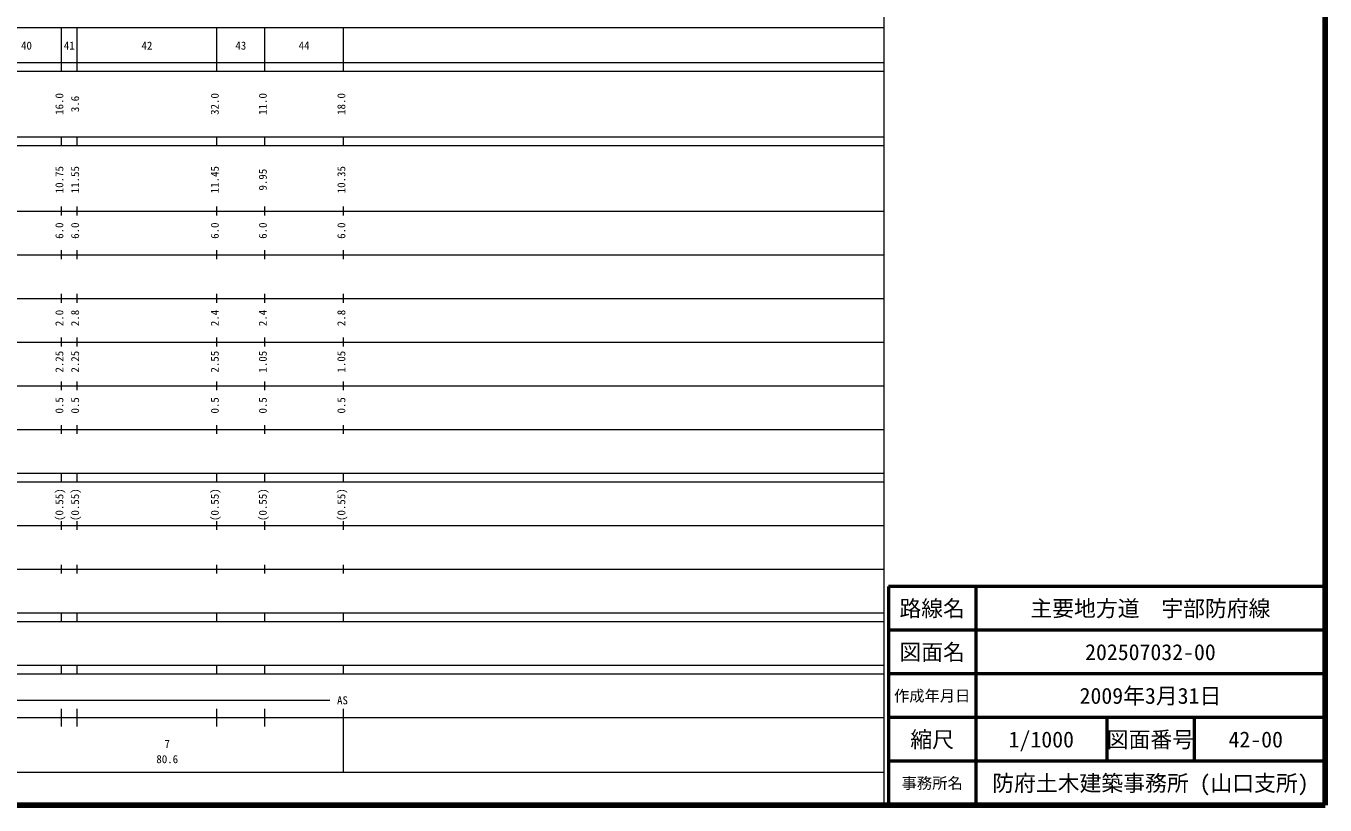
# Model space of a CAD drawing. Units: millimetres on the paper, enlarged 1000 times. Extents: x 40000 to 680000, y 20000 to 380000.
# Drawn here: x 382387 to 680000, y 20000 to 198357 of the extents above; entities that cross this region are included whole.
import ezdxf
from ezdxf.enums import TextEntityAlignment as Align

# ---------------------------------------------------------------- set-up
doc = ezdxf.new("R2010")
doc.units = ezdxf.units.MM
doc.header["$LTSCALE"] = 1000
for name, color, linetype, lineweight in [('M-TTL', 2, 'Continuous', 140), ('M-TTL-BAND', 7, 'Continuous', 13), ('M-TTL-FRAM', 2, 'Continuous', 50), ('M-TTL-LINE', 7, 'Continuous', 50)]:
    doc.layers.add(name, color=color, linetype=linetype, lineweight=lineweight)
doc.layers.add('M-TTL-TXT', color=7, linetype='Continuous')
doc.styles.add('ＭＳ ゴシック', font='')
doc.styles.get('ＭＳ ゴシック').set_extended_font_data('MS Gothic')

msp = doc.modelspace()

# ---------------------------------------------------------------- linework, layer by layer
at = {"layer": 'M-TTL'}
for p, q in [((680000, 20000), (680000, 380000)), ((40000, 20000), (680000, 20000))]:
    msp.add_line(p, q, dxfattribs=at)
at = {"layer": 'M-TTL-BAND'}
for p, q in [((579000, 20000), (579000, 370000)), ((68000, 198000), (579000, 198000)), ((390500, 188000), (390500, 198000)), ((394100, 188000), (394100, 198000)), ((426100, 188000), (426100, 198000)), ((437100, 188000), (437100, 198000)), ((455100, 188000), (455100, 198000)), ((40000, 190000), (579000, 190000)), ((40000, 188000), (579000, 188000)), ((40000, 173000), (579000, 173000)), ((390500, 171000), (390500, 173000)), ((394100, 171000), (394100, 173000)), ((426100, 171000), (426100, 173000)), ((437100, 171000), (437100, 173000)), ((455100, 171000), (455100, 173000)), ((40000, 171000), (579000, 171000)), ((40000, 156000), (579000, 156000)), ((390500, 155000), (390500, 157000)), ((394100, 155000), (394100, 157000)), ((426100, 155000), (426100, 157000)), ((437100, 155000), (437100, 157000)), ((455100, 155000), (455100, 157000)), ((46000, 146000), (579000, 146000)), ((390500, 145000), (390500, 147000)), ((394100, 145000), (394100, 147000)), ((426100, 145000), (426100, 147000)), ((437100, 145000), (437100, 147000)), ((455100, 145000), (455100, 147000)), ((390500, 135000), (390500, 137000)), ((394100, 135000), (394100, 137000)), ((426100, 135000), (426100, 137000)), ((437100, 135000), (437100, 137000)), ((455100, 135000), (455100, 137000)), ((52000, 136000), (579000, 136000)), ((46000, 126000), (579000, 126000)), ((390500, 125000), (390500, 127000)), ((394100, 125000), (394100, 127000)), ((426100, 125000), (426100, 127000)), ((437100, 125000), (437100, 127000)), ((455100, 125000), (455100, 127000)), ((390500, 115000), (390500, 117000)), ((394100, 115000), (394100, 117000)), ((426100, 115000), (426100, 117000)), ((437100, 115000), (437100, 117000)), ((455100, 115000), (455100, 117000)), ((52000, 116000), (579000, 116000)), ((46000, 106000), (579000, 106000)), ((390500, 105000), (390500, 107000)), ((394100, 105000), (394100, 107000)), ((426100, 105000), (426100, 107000)), ((437100, 105000), (437100, 107000)), ((455100, 105000), (455100, 107000)), ((40000, 96000), (579000, 96000)), ((390500, 94000), (390500, 96000)), ((394100, 94000), (394100, 96000)), ((426100, 94000), (426100, 96000)), ((437100, 94000), (437100, 96000)), ((455100, 94000), (455100, 96000)), ((40000, 94000), (579000, 94000)), ((49000, 84000), (579000, 84000)), ((390500, 83000), (390500, 85000)), ((394100, 83000), (394100, 85000)), ((426100, 83000), (426100, 85000)), ((437100, 83000), (437100, 85000)), ((455100, 83000), (455100, 85000)), ((390500, 73000), (390500, 75000)), ((394100, 73000), (394100, 75000)), ((426100, 73000), (426100, 75000)), ((437100, 73000), (437100, 75000)), ((455100, 73000), (455100, 75000)), ((40000, 74000), (579000, 74000)), ((40000, 64000), (579000, 64000)), ((390500, 62000), (390500, 64000)), ((394100, 62000), (394100, 64000)), ((426100, 62000), (426100, 64000)), ((437100, 62000), (437100, 64000)), ((455100, 62000), (455100, 64000)), ((40000, 62000), (579000, 62000)), ((40000, 52000), (579000, 52000)), ((390500, 50000), (390500, 52000)), ((394100, 50000), (394100, 52000)), ((426100, 50000), (426100, 52000)), ((437100, 50000), (437100, 52000)), ((455100, 50000), (455100, 52000)), ((40000, 50000), (579000, 50000)), ((71000, 44000), (452000, 44000)), ((390500, 38000), (390500, 42000)), ((394100, 38000), (394100, 42000)), ((426100, 38000), (426100, 42000)), ((437100, 38000), (437100, 42000)), ((455100, 27500), (455100, 42000)), ((40000, 40000), (579000, 40000)), ((68000, 27500), (579000, 27500))]:
    msp.add_line(p, q, dxfattribs=at)
at = {"layer": 'M-TTL-FRAM'}
for p, q in [((680000, 70000), (580000, 70000)), ((580000, 70000), (580000, 20000))]:
    msp.add_line(p, q, dxfattribs=at)
at = {"layer": 'M-TTL-LINE'}
for p, q in [((600000, 70000), (600000, 20000)), ((680000, 60000), (580000, 60000)), ((680000, 50000), (580000, 50000)), ((680000, 40000), (580000, 40000)), ((630000, 40000), (630000, 30000)), ((650000, 40000), (650000, 30000)), ((680000, 30000), (580000, 30000))]:
    msp.add_line(p, q, dxfattribs=at)

# ---------------------------------------------------------------- texts
at = {"layer": 'M-TTL-BAND', "style": 'ＭＳ ゴシック'}
for s, p in [('40', (382500, 192405)), ('41', (392300, 192405)), ('42', (410100, 192405)), ('43', (431600, 192405)), ('44', (446100, 192405)), ('AS', (454900, 42500)), ('7', (414750, 32523)), ('80.6', (414750, 29033))]:
    msp.add_text(s, height=1833, dxfattribs=at).set_placement(p, align=Align.BOTTOM_CENTER)
for s, p in [('16.0', (391500, 180500)), ('3.6', (395100, 180500)), ('32.0', (427100, 180500)), ('11.0', (438100, 180500)), ('18.0', (456100, 180500)), ('10.75', (391500, 163174)), ('11.55', (395100, 163174)), ('11.45', (427100, 163174)), ('9.95', (438100, 163174)), ('10.35', (456100, 163174)), ('6.0', (391500, 151500)), ('6.0', (395100, 151500)), ('6.0', (427100, 151500)), ('6.0', (438100, 151500)), ('6.0', (456100, 151500)), ('2.0', (391500, 131500)), ('2.8', (395100, 131500)), ('2.4', (427100, 131500)), ('2.4', (438100, 131500)), ('2.8', (456100, 131500)), ('2.25', (391500, 121500)), ('2.25', (395100, 121500)), ('2.55', (427100, 121500)), ('1.05', (438100, 121500)), ('1.05', (456100, 121500)), ('0.5', (391500, 111500)), ('0.5', (395100, 111500)), ('0.5', (427100, 111500)), ('0.5', (438100, 111500)), ('0.5', (456100, 111500)), ('(0.55)', (391500, 88764)), ('(0.55)', (395100, 88764)), ('(0.55)', (427100, 88764)), ('(0.55)', (438100, 88764)), ('(0.55)', (456100, 88764))]:
    msp.add_text(s, height=1833, rotation=90, dxfattribs=at).set_placement(p, align=Align.BOTTOM_CENTER)
at = {"layer": 'M-TTL-TXT', "style": 'ＭＳ ゴシック'}
for s, height, p in [('路線名', 3666, (590000, 65000)), ('主要地方道\u3000宇部防府線', 3666, (640000, 65000)), ('図面名', 3666, (590000, 55000)), ('202507032-00', 3666, (640000, 55000)), ('作成年月日', 2566, (590000, 45000)), ('2009年3月31日', 3666, (640000, 45000)), ('縮尺', 3666, (590000, 35000)), ('1/1000', 3666, (615000, 35000)), ('図面番号', 3666, (640000, 35000)), ('42-00', 3666, (664125, 35000)), ('防府土木建築事務所 (山口支所)', 3666, (640000, 25000)), ('事務所名', 2566, (590000, 25000))]:
    msp.add_text(s, height=height, dxfattribs=at).set_placement(p, align=Align.MIDDLE_CENTER)

doc.saveas('drawing.dxf')
